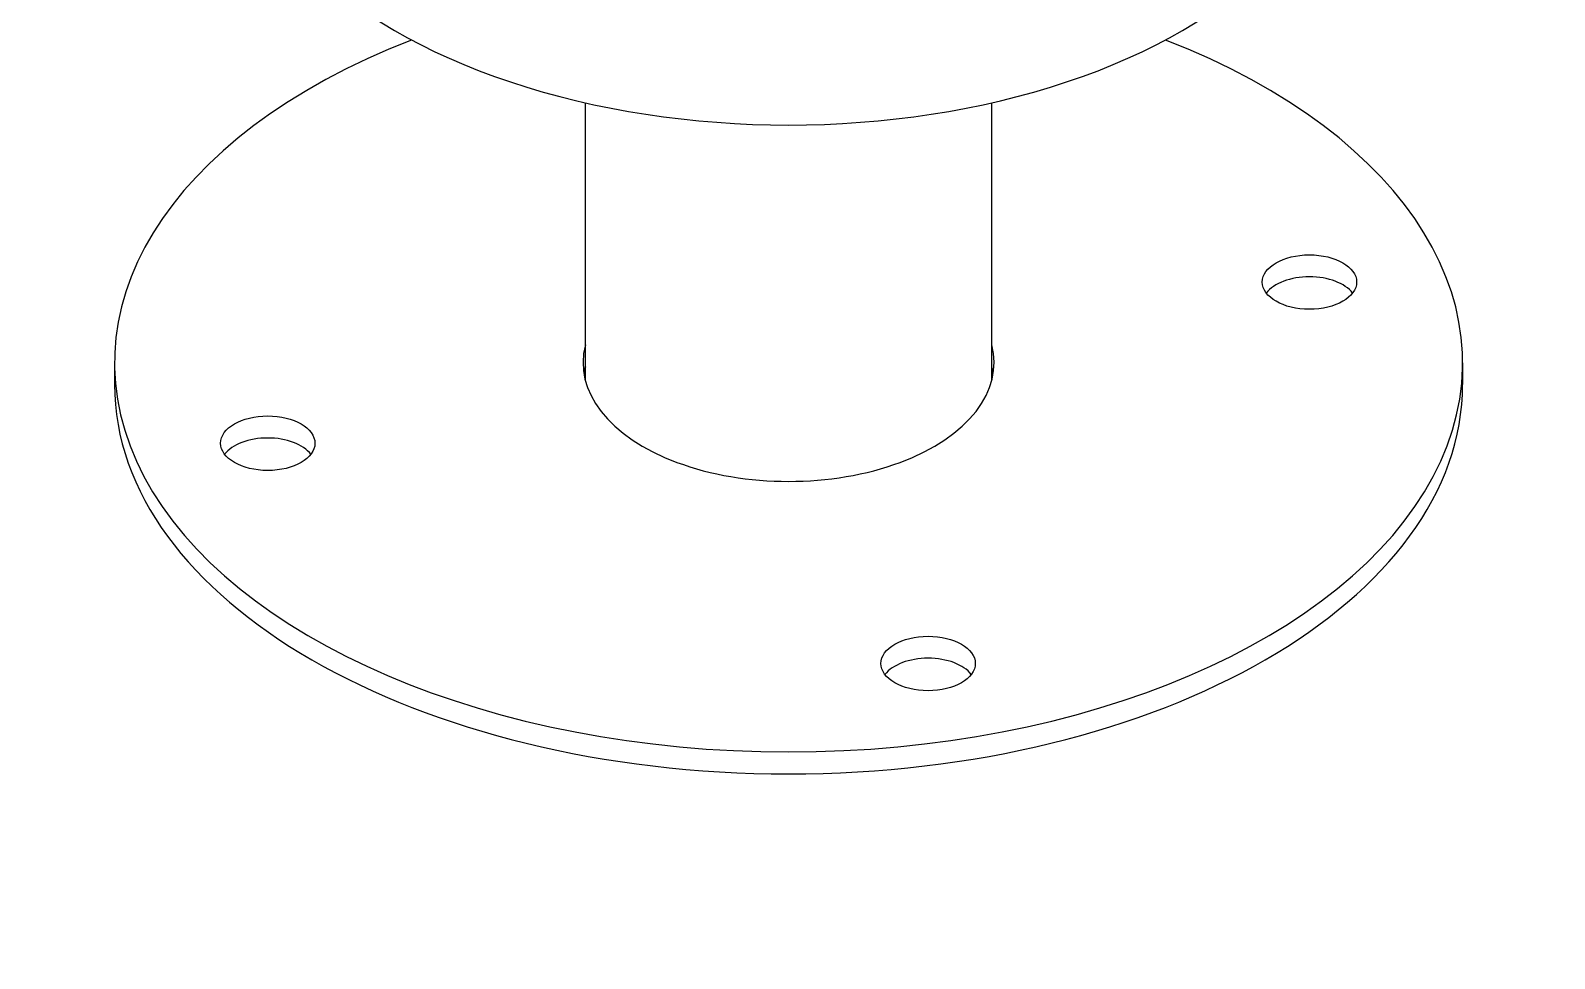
# Model space of a CAD drawing. Header units: millimetres. Extents: x 0 to 89100, y 0 to 63000.
# Drawn here: x 72050.4 to 72220, y 56030 to 56133.2 of the extents above; entities that cross this region are included whole.
import ezdxf

# ---------------------------------------------------------------- set-up
doc = ezdxf.new("R2010")
doc.units = ezdxf.units.MM
doc.header["$LTSCALE"] = 150
doc.layers.add('Visible', color=7, linetype='Continuous', lineweight=25)

msp = doc.modelspace()

# ---------------------------------------------------------------- linework, layer by layer
at = {"layer": 'Visible'}
for p, q in [((72112.15, 56094.29), (72112.15, 56125.19)), ((72157.37, 56094.29), (72157.37, 56125.19)), ((72059.76, 56096.28), (72059.76, 56093.84)), ((72209.76, 56096.28), (72209.76, 56093.84))]:
    msp.add_line(p, q, dxfattribs=at)
for centre, major_axis, start_param, end_param in [((68289.52, 57194.93), (-6187.5, 0), 6.096202, 9.616876), ((68289.52, 57194.93), (6112.5, 0), 4.532673, 6.283185), ((72134.76, 56158.44), (-61.87, 0), 0, 3.141593), ((72134.76, 56096.28), (-75, 0), 5.305938, 10.402025), ((72192.72, 56102.8), (-5.25, 0), 3.557545, 5.867233), ((72134.76, 56096.28), (22.87, 0), 2.989952, 6.434826), ((72134.76, 56093.84), (-22.87, 0), 6.131545, 6.190317), ((72134.76, 56093.84), (22.87, 0), 0.092869, 0.151641), ((72134.76, 56093.84), (75, 0), 3.141593, 6.283185), ((72076.81, 56084.87), (-5.25, 0), 3.557545, 5.867233), ((72150.29, 56060.37), (-5.25, 0), 3.557545, 5.867233)]:
    msp.add_ellipse(centre, major_axis=major_axis, ratio=0.57735, start_param=start_param, end_param=end_param, dxfattribs=at)
for centre, major_axis in [((72192.72, 56105.25), (-5.25, 0)), ((72076.81, 56087.32), (5.25, 0)), ((72150.29, 56062.82), (5.25, 0))]:
    msp.add_ellipse(centre, major_axis=major_axis, ratio=0.57735, dxfattribs=at)

doc.saveas('drawing.dxf')
